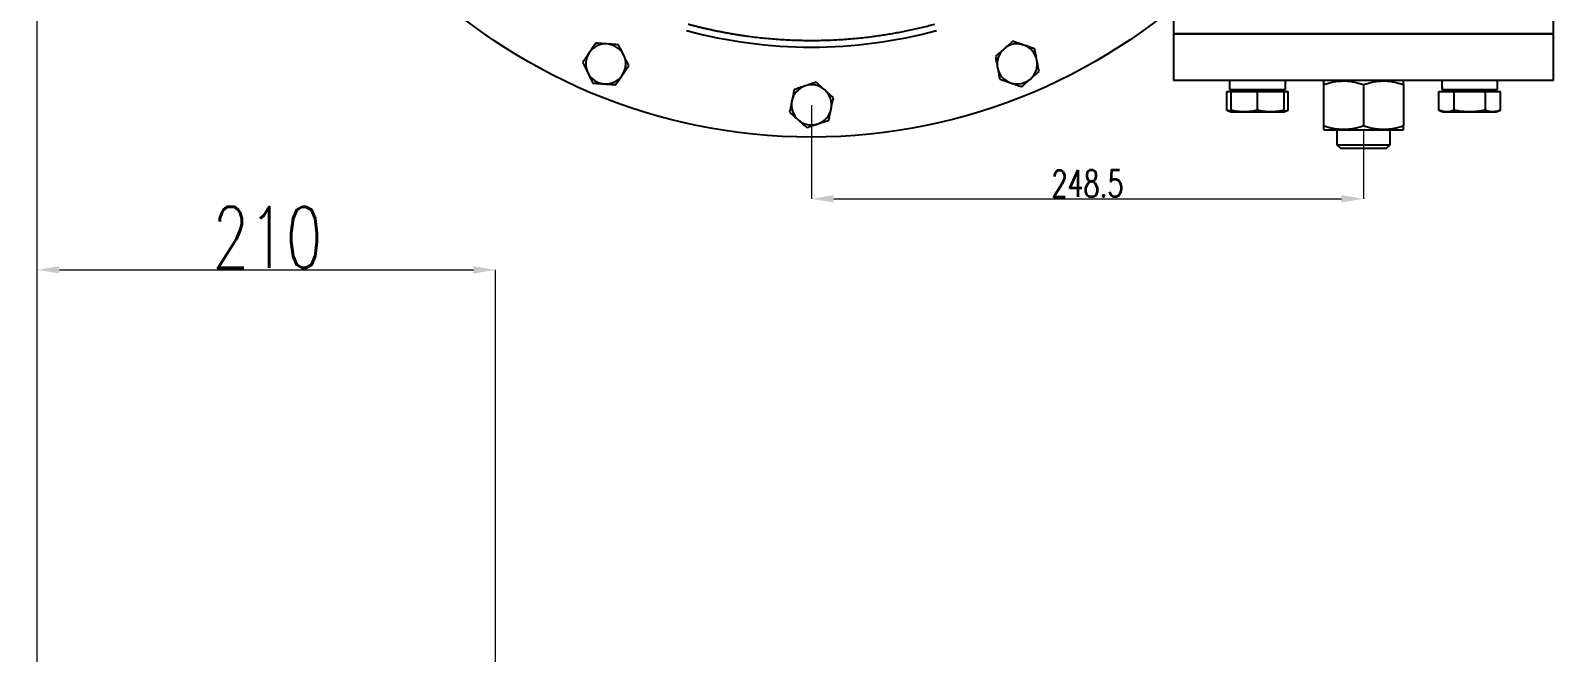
# Model space of a CAD drawing. Header units: millimetres. Extents: x 1756 to 4801, y 514 to 2668.
# Drawn here: x 3434 to 4120, y 1076 to 1356 of the extents above; entities that cross this region are included whole.
import ezdxf

# ---------------------------------------------------------------- set-up
doc = ezdxf.new("R2010")
doc.units = ezdxf.units.MM
doc.layers.add('AM_5', color=3, linetype='Continuous', lineweight=25)
doc.styles.add('SLDTEXTSTYLE1', font='txt.shx', dxfattribs={"width": 0.7, "bigfont": 'gbcbig.shx'})
doc.dimstyles.new('SLDDIMSTYLE12$0', dxfattribs={"dimtxt": 12, "dimasz": 10, "dimexe": 0, "dimexo": 0.0625, "dimgap": 0.875, "dimtad": 1, "dimdec": 1, "dimlfac": 1.8, "dimrnd": 1e-09, "dimzin": 12, "dimdsep": 46, "dimtxsty": 'SLDTEXTSTYLE1', "dimcen": 0.09, "dimdle": 8.16, "dimclrd": 3, "dimclre": 3, "dimadec": 0, "dimazin": 3, "dimtfac": 1, "dimtdec": 1, "dimtofl": 0, "dimtmove": 0, "dimatfit": 3, "dimfxl": 0, "dimfrac": 2, "dimtolj": 1, "dimlwd": 5, "dimlwe": 5, "dimarcsym": 0})
doc.dimstyles.new('SLDDIMSTYLE12$3', dxfattribs={"dimtxt": 12, "dimasz": 10, "dimexe": 0, "dimexo": 0.0625, "dimgap": 0.875, "dimtad": 1, "dimdec": 1, "dimlfac": 1.8, "dimrnd": 1e-09, "dimzin": 12, "dimdsep": 46, "dimtxsty": 'SLDTEXTSTYLE1', "dimcen": 0.09, "dimdle": 8.16, "dimclrd": 3, "dimclre": 3, "dimadec": 0, "dimazin": 3, "dimtfac": 1, "dimtdec": 1, "dimtofl": 0, "dimtmove": 0, "dimatfit": 3, "dimfxl": 0, "dimfrac": 2, "dimtolj": 1, "dimlwd": 5, "dimlwe": 5, "dimarcsym": 0})

# ---------------------------------------------------------------- blocks, each defined once
blk = doc.blocks.new('*D61')
at = {"layer": 'AM_5', "color": 3, "lineweight": 5, "transparency": 16777216}
blk.add_line((3785.98, 1322.29), (3785.98, 1280.13), dxfattribs=at)
at = {"layer": 'AM_5', "color": 3, "linetype": 'Continuous', "lineweight": 5, "transparency": 16777216}
for p, q in [((4034.48, 1310.99), (4034.48, 1280.13)), ((3795.98, 1280.13), (4024.48, 1280.13))]:
    blk.add_line(p, q, dxfattribs=at)
at = {"layer": 'AM_5', "color": 3, "transparency": 16777216}
for points in [[(3795.98, 1281.79), (3795.98, 1278.46), (3785.98, 1280.13)], [(4024.48, 1281.79), (4024.48, 1278.46), (4034.48, 1280.13)]]:
    blk.add_solid(points, dxfattribs=at)
at = {"layer": 'Defpoints', "color": 0, "transparency": 16777216}
for p in [(3785.98, 1322.35), (4034.48, 1311.05), (4034.48, 1280.13)]:
    blk.add_point(p, dxfattribs=at)
at = {"layer": 'AM_5', "color": 0, "transparency": 16777216, "insert": (3910.23, 1287), "char_height": 12, "attachment_point": 5, "style": 'SLDTEXTSTYLE1'}
blk.add_mtext('\\A1;248.5', dxfattribs=at)
blk = doc.blocks.new('*D62')
at = {"layer": 'AM_5', "color": 3, "linetype": 'Continuous', "lineweight": 5, "transparency": 16777216}
blk.add_line((3626.51, 1848.58), (3655.58, 1796.77), dxfattribs=at)
at = {"layer": 'AM_5', "color": 3, "lineweight": 5, "transparency": 16777216}
for p, q in [((3785.89, 1564.35), (3786.07, 1564.35)), ((3785.98, 1564.26), (3785.98, 1564.44))]:
    blk.add_line(p, q, dxfattribs=at)
at = {"layer": 'AM_5', "color": 3, "transparency": 16777216}
blk.add_solid([(3657.03, 1797.59), (3654.13, 1795.96), (3660.47, 1788.05)], dxfattribs=at)
at = {"layer": 'Defpoints', "color": 0, "transparency": 16777216}
for p in [(3660.47, 1788.05), (3911.48, 1340.66)]:
    blk.add_point(p, dxfattribs=at)
at = {"layer": 'AM_5', "color": 0, "transparency": 16777216, "insert": (3639.79, 1838.97), "char_height": 12, "attachment_point": 5, "rotation": 299.29436, "style": 'SLDTEXTSTYLE1'}
blk.add_mtext('\\A1;∅513', dxfattribs=at)
blk = doc.blocks.new('*D51')
at = {"layer": 'AM_5', "color": 3, "lineweight": 5, "transparency": 16777216}
blk.add_line((3027.2, 1086.58), (3027.2, 1525.62), dxfattribs=at)
at = {"layer": 'AM_5', "color": 3, "linetype": 'Continuous', "lineweight": 5, "transparency": 16777216}
for p, q in [((3037.2, 1525.62), (3427.5, 1525.62)), ((3437.5, 1050.85), (3437.5, 1525.62))]:
    blk.add_line(p, q, dxfattribs=at)
at = {"layer": 'AM_5', "color": 3, "transparency": 16777216}
for points in [[(3037.2, 1527.29), (3037.2, 1523.96), (3027.2, 1525.62)], [(3427.5, 1527.29), (3427.5, 1523.96), (3437.5, 1525.62)]]:
    blk.add_solid(points, dxfattribs=at)
at = {"layer": 'Defpoints', "color": 0, "transparency": 16777216}
for p in [(3437.5, 1525.62), (3027.2, 1086.52), (3437.5, 1050.79)]:
    blk.add_point(p, dxfattribs=at)
at = {"layer": 'AM_5', "color": 0, "transparency": 16777216, "insert": (3232.35, 1540.21), "char_height": 12, "attachment_point": 5, "style": 'SLDTEXTSTYLE1'}
blk.add_mtext('\\A1;{\\H2.28571x;410}', dxfattribs=at)
blk = doc.blocks.new('*D71')
at = {"layer": 'AM_5', "color": 3, "lineweight": 5, "transparency": 16777216}
blk.add_line((3437.5, 1050.85), (3437.5, 1248.19), dxfattribs=at)
at = {"layer": 'AM_5', "color": 3, "linetype": 'Continuous', "lineweight": 5, "transparency": 16777216}
for p, q in [((3447.5, 1248.19), (3633.83, 1248.19)), ((3643.83, 1000.85), (3643.83, 1248.19))]:
    blk.add_line(p, q, dxfattribs=at)
at = {"layer": 'AM_5', "color": 3, "transparency": 16777216}
for points in [[(3447.5, 1249.85), (3447.5, 1246.52), (3437.5, 1248.19)], [(3633.83, 1249.85), (3633.83, 1246.52), (3643.83, 1248.19)]]:
    blk.add_solid(points, dxfattribs=at)
at = {"layer": 'Defpoints', "color": 0, "transparency": 16777216}
for p in [(3643.83, 1248.19), (3437.5, 1050.79), (3643.83, 1000.79)]:
    blk.add_point(p, dxfattribs=at)
at = {"layer": 'AM_5', "color": 0, "transparency": 16777216, "insert": (3541.12, 1262.78), "char_height": 12, "attachment_point": 5, "style": 'SLDTEXTSTYLE1'}
blk.add_mtext('\\A1;{\\H2.28571x;210}', dxfattribs=at)

msp = doc.modelspace()

# ---------------------------------------------------------------- linework, layer by layer
at = {"color": 7, "linetype": 'Continuous', "lineweight": 25}
for p, q in [((4119.978, 1354.354), (4119.978, 1774.354)), ((3948.978, 1366.305), (3948.978, 1354.354)), ((3948.978, 1354.354), (3948.978, 1333.354)), ((3948.978, 1354.354), (4034.478, 1354.354)), ((4119.978, 1354.354), (3948.978, 1354.354)), ((4034.478, 1354.354), (4119.978, 1354.354)), ((4119.978, 1333.354), (4119.978, 1354.354)), ((4119.978, 1333.354), (3948.978, 1333.354)), ((3974.198, 1333.354), (3974.198, 1329.254)), ((3999.298, 1329.254), (3999.298, 1333.354)), ((4016.853, 1333.354), (4016.478, 1333.137)), ((4016.478, 1331.53), (4016.478, 1312.878)), ((4034.478, 1331.53), (4034.478, 1312.878)), ((4052.478, 1333.137), (4052.103, 1333.354)), ((4052.478, 1331.53), (4052.478, 1312.878)), ((4069.658, 1333.354), (4069.658, 1329.254)), ((4094.758, 1329.254), (4094.758, 1333.354)), ((3972.892, 1319.929), (3972.892, 1328.454)), ((3972.892, 1328.454), (3974.748, 1328.454)), ((3974.198, 1329.254), (3999.298, 1329.254)), ((3974.748, 1328.454), (3974.748, 1319.929)), ((3974.748, 1328.454), (3986.748, 1328.454)), ((3975.748, 1329.254), (3974.948, 1328.454)), ((3986.748, 1319.929), (3986.748, 1328.454)), ((3986.748, 1328.454), (3998.748, 1328.454)), ((3998.548, 1328.454), (3997.748, 1329.254)), ((3998.748, 1328.454), (4000.605, 1328.454)), ((3998.748, 1319.929), (3998.748, 1328.454)), ((4000.605, 1319.929), (4000.605, 1328.454)), ((4068.351, 1319.929), (4068.351, 1328.454)), ((4068.351, 1328.454), (4075.279, 1328.454)), ((4069.658, 1329.254), (4069.883, 1329.254)), ((4069.883, 1329.254), (4094.758, 1329.254)), ((4071.208, 1329.254), (4070.408, 1328.454)), ((4075.279, 1319.929), (4075.279, 1328.454)), ((4075.279, 1328.454), (4089.136, 1328.454)), ((4089.136, 1328.454), (4089.136, 1319.929)), ((4089.136, 1328.454), (4096.064, 1328.454)), ((4094.008, 1328.454), (4093.208, 1329.254)), ((4096.064, 1319.929), (4096.064, 1328.454)), ((3972.892, 1319.929), (3974.748, 1319.254)), ((3974.748, 1319.254), (3980.748, 1319.254)), ((3980.748, 1319.254), (3992.748, 1319.254)), ((3992.748, 1319.254), (3998.748, 1319.254)), ((3998.748, 1319.254), (4000.605, 1319.929)), ((4068.351, 1319.929), (4070.208, 1319.254)), ((4070.208, 1319.254), (4071.815, 1319.254)), ((4071.815, 1319.254), (4082.208, 1319.254)), ((4082.208, 1319.254), (4092.6, 1319.254)), ((4092.6, 1319.254), (4094.208, 1319.254)), ((4094.208, 1319.254), (4096.064, 1319.929)), ((4016.478, 1311.27), (4016.853, 1311.054)), ((4052.103, 1311.054), (4016.853, 1311.054)), ((4022.478, 1311.054), (4022.478, 1304.478)), ((4046.478, 1304.478), (4046.478, 1311.054)), ((4052.103, 1311.054), (4052.478, 1311.27)), ((4022.478, 1304.478), (4024.102, 1302.854)), ((4022.478, 1304.478), (4046.478, 1304.478)), ((4024.102, 1302.854), (4044.854, 1302.854)), ((4044.854, 1302.854), (4046.478, 1304.478))]:
    msp.add_line(p, q, dxfattribs=at)
msp.add_circle((3785.978, 1564.354), 256.5, dxfattribs=at)
for centre, radius, start, end in [((3785.978, 1564.354), 216, 254.887048, 285.112952), ((3693.369, 1340.775), 9, 145.966402, 205.966402), ((3693.369, 1340.775), 9, 85.966402, 145.966402), ((3693.369, 1340.775), 9, 25.966402, 85.966402), ((3693.369, 1340.775), 9, 325.966402, 25.966402), ((3878.587, 1340.775), 9, 130.966402, 190.966402), ((3878.587, 1340.775), 9, 70.966402, 130.966402), ((3878.587, 1340.775), 9, 10.966402, 70.966402), ((3693.369, 1340.775), 9, 205.966402, 265.966402), ((3878.587, 1340.775), 9, 190.966402, 250.966402), ((3878.587, 1340.775), 9, 310.966402, 10.966402), ((3693.369, 1340.775), 9, 265.966402, 325.966402), ((3785.978, 1322.354), 9, 108.466402, 168.466402), ((3785.978, 1322.354), 9, 48.466402, 108.466402), ((3878.587, 1340.775), 9, 250.966402, 310.966402), ((3785.978, 1322.354), 9, 168.466402, 228.466402), ((3785.978, 1322.354), 9, 348.466402, 48.466402), ((3785.978, 1322.354), 9, 288.466402, 348.466402), ((3785.978, 1322.354), 9, 228.466402, 288.466402)]:
    msp.add_arc(centre, radius, start, end, dxfattribs=at)
for centre, start_param, end_param in [((4082.208, 1333.354), 1.5707963, 1.7605494), ((4082.208, 1329.254), 1.4763478, 1.5707963)]:
    msp.add_ellipse(centre, major_axis=(0, 21.737), ratio=0.5773503, start_param=start_param, end_param=end_param, dxfattribs=at)
for points, knots in [([(3730.444, 1358.721), (3730.919, 1358.593), (3731.867, 1358.339), (3733.294, 1357.97), (3734.722, 1357.611), (3736.152, 1357.261), (3737.584, 1356.922), (3739.019, 1356.593), (3740.455, 1356.273), (3741.893, 1355.964), (3743.333, 1355.664), (3744.776, 1355.375), (3746.22, 1355.095), (3747.666, 1354.825), (3749.114, 1354.566), (3750.565, 1354.316), (3752.017, 1354.077), (3753.471, 1353.847), (3754.927, 1353.627), (3756.386, 1353.418), (3759.69, 1352.966), (3764.849, 1352.365), (3771.878, 1351.781), (3778.923, 1351.431), (3785.978, 1351.315), (3793.033, 1351.431), (3800.077, 1351.781), (3807.106, 1352.365), (3812.705, 1353.017), (3816.883, 1353.601), (3819.648, 1354.025), (3822.407, 1354.485), (3825.158, 1354.982), (3827.902, 1355.514), (3830.639, 1356.082), (3833.369, 1356.686), (3836.091, 1357.327), (3838.807, 1358.001), (3840.61, 1358.481), (3841.512, 1358.721)], [0, 0, 0, 0, 0.0131165, 0.0262276, 0.0393341, 0.0524366, 0.0655356, 0.0786319, 0.0917259, 0.1048185, 0.1179101, 0.1310014, 0.1440931, 0.1571857, 0.17028, 0.1833764, 0.1964757, 0.2095785, 0.2226854, 0.235797, 0.2489139, 0.3117183, 0.3744549, 0.4371927, 0.5000006, 0.562805, 0.6255416, 0.6882794, 0.7510874, 0.776004, 0.8009035, 0.8257902, 0.8506685, 0.8755425, 0.9004166, 0.9252951, 0.9501823, 0.9750825, 1, 1, 1, 1]), ([(3876.61, 1350.977), (3875.962, 1350.414), (3875.311, 1349.849), (3874.004, 1348.714), (3873.347, 1348.144), (3872.687, 1347.571)], [0, 0, 0, 0, 0.5, 0.5, 1, 1, 1, 1]), ([(3881.522, 1349.283), (3880.696, 1349.568), (3879.874, 1349.852), (3878.237, 1350.416), (3877.422, 1350.697), (3876.61, 1350.977)], [0, 0, 0, 0, 0.5, 0.5, 1, 1, 1, 1]), ([(3685.91, 1345.812), (3685.421, 1345.088), (3684.934, 1344.367), (3683.965, 1342.932), (3683.483, 1342.218), (3683.002, 1341.506)], [0, 0, 0, 0, 0.5, 0.5, 1, 1, 1, 1]), ([(3688.818, 1350.118), (3688.338, 1349.406), (3687.855, 1348.692), (3686.886, 1347.257), (3686.399, 1346.537), (3685.91, 1345.812)], [0, 0, 0, 0, 0.5, 0.5, 1, 1, 1, 1]), ([(3694.002, 1349.753), (3693.13, 1349.814), (3692.262, 1349.875), (3690.535, 1349.997), (3689.675, 1350.058), (3688.818, 1350.118)], [0, 0, 0, 0, 0.5, 0.5, 1, 1, 1, 1]), ([(3699.185, 1349.387), (3698.328, 1349.448), (3697.468, 1349.508), (3695.741, 1349.63), (3694.874, 1349.691), (3694.002, 1349.753)], [0, 0, 0, 0, 0.5, 0.5, 1, 1, 1, 1]), ([(3701.46, 1344.715), (3701.077, 1345.502), (3700.696, 1346.283), (3699.938, 1347.84), (3699.561, 1348.615), (3699.185, 1349.387)], [0, 0, 0, 0, 0.5, 0.5, 1, 1, 1, 1]), ([(3703.735, 1340.044), (3703.359, 1340.816), (3702.982, 1341.591), (3702.224, 1343.148), (3701.843, 1343.929), (3701.46, 1344.715)], [0, 0, 0, 0, 0.5, 0.5, 1, 1, 1, 1]), ([(3872.687, 1347.571), (3872.027, 1346.998), (3871.37, 1346.427), (3870.063, 1345.292), (3869.412, 1344.727), (3868.763, 1344.164)], [0, 0, 0, 0, 0.5, 0.5, 1, 1, 1, 1]), ([(3868.763, 1344.164), (3868.927, 1343.321), (3869.091, 1342.475), (3869.42, 1340.775), (3869.585, 1339.921), (3869.752, 1339.063)], [0, 0, 0, 0, 0.5, 0.5, 1, 1, 1, 1]), ([(3886.435, 1347.588), (3885.622, 1347.868), (3884.808, 1348.149), (3883.171, 1348.714), (3882.349, 1348.998), (3881.522, 1349.283)], [0, 0, 0, 0, 0.5, 0.5, 1, 1, 1, 1]), ([(3887.423, 1342.487), (3887.257, 1343.345), (3887.091, 1344.199), (3886.762, 1345.899), (3886.598, 1346.745), (3886.435, 1347.588)], [0, 0, 0, 0, 0.5, 0.5, 1, 1, 1, 1]), ([(3683.002, 1341.506), (3683.378, 1340.734), (3683.755, 1339.959), (3684.514, 1338.402), (3684.894, 1337.62), (3685.277, 1336.834)], [0, 0, 0, 0, 0.5, 0.5, 1, 1, 1, 1]), ([(3685.277, 1336.834), (3685.66, 1336.048), (3686.041, 1335.266), (3686.799, 1333.71), (3687.176, 1332.935), (3687.552, 1332.163)], [0, 0, 0, 0, 0.5, 0.5, 1, 1, 1, 1]), ([(3700.827, 1335.738), (3701.316, 1336.462), (3701.803, 1337.183), (3702.772, 1338.618), (3703.254, 1339.332), (3703.735, 1340.044)], [0, 0, 0, 0, 0.5, 0.5, 1, 1, 1, 1]), ([(3869.752, 1339.063), (3869.918, 1338.205), (3870.083, 1337.351), (3870.413, 1335.651), (3870.577, 1334.805), (3870.74, 1333.962)], [0, 0, 0, 0, 0.5, 0.5, 1, 1, 1, 1]), ([(3884.488, 1333.979), (3885.148, 1334.552), (3885.805, 1335.122), (3887.112, 1336.258), (3887.763, 1336.823), (3888.411, 1337.386)], [0, 0, 0, 0, 0.5, 0.5, 1, 1, 1, 1]), ([(3888.411, 1337.386), (3888.248, 1338.229), (3888.084, 1339.075), (3887.755, 1340.775), (3887.589, 1341.629), (3887.423, 1342.487)], [0, 0, 0, 0, 0.5, 0.5, 1, 1, 1, 1]), ([(3687.552, 1332.163), (3688.409, 1332.102), (3689.269, 1332.042), (3690.996, 1331.92), (3691.863, 1331.859), (3692.735, 1331.797)], [0, 0, 0, 0, 0.5, 0.5, 1, 1, 1, 1]), ([(3692.735, 1331.797), (3693.608, 1331.736), (3694.475, 1331.675), (3696.202, 1331.553), (3697.062, 1331.492), (3697.919, 1331.432)], [0, 0, 0, 0, 0.5, 0.5, 1, 1, 1, 1]), ([(3697.919, 1331.432), (3698.4, 1332.144), (3698.882, 1332.858), (3699.851, 1334.293), (3700.338, 1335.013), (3700.827, 1335.738)], [0, 0, 0, 0, 0.5, 0.5, 1, 1, 1, 1]), ([(3783.127, 1330.89), (3782.298, 1330.613), (3781.473, 1330.338), (3779.831, 1329.79), (3779.013, 1329.517), (3778.199, 1329.244)], [0, 0, 0, 0, 0.5, 0.5, 1, 1, 1, 1]), ([(3788.056, 1332.536), (3787.241, 1332.264), (3786.424, 1331.991), (3784.781, 1331.443), (3783.956, 1331.167), (3783.127, 1330.89)], [0, 0, 0, 0, 0.5, 0.5, 1, 1, 1, 1]), ([(3791.945, 1329.091), (3791.291, 1329.671), (3790.64, 1330.247), (3789.344, 1331.395), (3788.699, 1331.967), (3788.056, 1332.536)], [0, 0, 0, 0, 0.5, 0.5, 1, 1, 1, 1]), ([(3870.74, 1333.962), (3871.552, 1333.681), (3872.367, 1333.4), (3874.004, 1332.836), (3874.826, 1332.552), (3875.652, 1332.267)], [0, 0, 0, 0, 0.5, 0.5, 1, 1, 1, 1]), ([(3875.652, 1332.267), (3876.479, 1331.982), (3877.301, 1331.698), (3878.938, 1331.134), (3879.752, 1330.853), (3880.564, 1330.572)], [0, 0, 0, 0, 0.5, 0.5, 1, 1, 1, 1]), ([(3880.564, 1330.572), (3881.213, 1331.136), (3881.864, 1331.701), (3883.171, 1332.836), (3883.828, 1333.406), (3884.488, 1333.979)], [0, 0, 0, 0, 0.5, 0.5, 1, 1, 1, 1]), ([(4016.478, 1333.08), (4016.478, 1333.098), (4016.478, 1333.24), (4016.478, 1332.723), (4016.478, 1331.93), (4016.478, 1331.53)], [0, 0, 0, 0, 0.0697231, 0.5305997, 1, 1, 1, 1]), ([(4016.478, 1331.53), (4017.947, 1332.019), (4019.428, 1332.423), (4022.419, 1332.982), (4023.93, 1333.136), (4025.843, 1333.138), (4026.228, 1333.128), (4026.993, 1333.091), (4027.375, 1333.064), (4028.515, 1332.954), (4029.271, 1332.845), (4031.523, 1332.425), (4033.007, 1332.02), (4034.478, 1331.53)], [0, 0, 0, 0, 0.25, 0.25, 0.5, 0.5, 0.5625, 0.5625, 0.625, 0.625, 0.75, 0.75, 1, 1, 1, 1]), ([(4034.478, 1331.53), (4035.947, 1332.019), (4037.428, 1332.423), (4040.419, 1332.982), (4041.93, 1333.136), (4043.843, 1333.138), (4044.228, 1333.128), (4044.993, 1333.091), (4045.375, 1333.064), (4046.515, 1332.954), (4047.271, 1332.845), (4049.523, 1332.425), (4051.007, 1332.02), (4052.478, 1331.53)], [0, 0, 0, 0, 0.25, 0.25, 0.5, 0.5, 0.5625, 0.5625, 0.625, 0.625, 0.75, 0.75, 1, 1, 1, 1]), ([(4052.478, 1331.53), (4052.478, 1332.012), (4052.478, 1332.924), (4052.478, 1333.03), (4052.478, 1333.08)], [0, 0, 0, 0, 0.5291087, 1, 1, 1, 1]), ([(3777.16, 1324.153), (3776.985, 1323.297), (3776.811, 1322.445), (3776.465, 1320.748), (3776.292, 1319.904), (3776.121, 1319.062)], [0, 0, 0, 0, 0.5, 0.5, 1, 1, 1, 1]), ([(3778.199, 1329.244), (3778.027, 1328.403), (3777.855, 1327.558), (3777.508, 1325.862), (3777.334, 1325.01), (3777.16, 1324.153)], [0, 0, 0, 0, 0.5, 0.5, 1, 1, 1, 1]), ([(3795.835, 1325.645), (3795.192, 1326.215), (3794.547, 1326.787), (3793.251, 1327.935), (3792.6, 1328.511), (3791.945, 1329.091)], [0, 0, 0, 0, 0.5, 0.5, 1, 1, 1, 1]), ([(3794.796, 1320.554), (3794.971, 1321.411), (3795.145, 1322.263), (3795.491, 1323.959), (3795.663, 1324.804), (3795.835, 1325.645)], [0, 0, 0, 0, 0.5, 0.5, 1, 1, 1, 1]), ([(3776.121, 1319.062), (3776.764, 1318.492), (3777.409, 1317.921), (3778.705, 1316.773), (3779.356, 1316.196), (3780.01, 1315.617)], [0, 0, 0, 0, 0.5, 0.5, 1, 1, 1, 1]), ([(3793.757, 1315.463), (3793.929, 1316.305), (3794.101, 1317.149), (3794.448, 1318.846), (3794.621, 1319.698), (3794.796, 1320.554)], [0, 0, 0, 0, 0.5, 0.5, 1, 1, 1, 1]), ([(3974.748, 1319.419), (3974.707, 1319.423), (3974.083, 1319.484), (3973.467, 1319.714), (3972.892, 1319.929)], [0, 0, 0, 0, 0.06643458, 1, 1, 1, 1]), ([(3980.748, 1319.254), (3979.739, 1319.254), (3978.735, 1319.317), (3976.735, 1319.551), (3975.74, 1319.721), (3974.748, 1319.929)], [0, 0, 0, 0, 0.5, 0.5, 1, 1, 1, 1]), ([(3974.748, 1319.929), (3974.748, 1319.721), (3974.748, 1319.551), (3974.748, 1319.317), (3974.748, 1319.254), (3974.748, 1319.254)], [0, 0, 0, 0, 0.5, 0.5, 1, 1, 1, 1]), ([(3986.748, 1319.929), (3985.756, 1319.721), (3984.761, 1319.551), (3982.762, 1319.317), (3981.758, 1319.254), (3980.748, 1319.254)], [0, 0, 0, 0, 0.5, 0.5, 1, 1, 1, 1]), ([(3992.748, 1319.254), (3991.739, 1319.254), (3990.735, 1319.317), (3988.735, 1319.551), (3987.74, 1319.721), (3986.748, 1319.929)], [0, 0, 0, 0, 0.5, 0.5, 1, 1, 1, 1]), ([(3998.748, 1319.929), (3997.756, 1319.721), (3996.761, 1319.551), (3994.762, 1319.317), (3993.758, 1319.254), (3992.748, 1319.254)], [0, 0, 0, 0, 0.5, 0.5, 1, 1, 1, 1]), ([(4000.605, 1319.929), (4000.034, 1319.716), (3999.419, 1319.486), (3998.794, 1319.425), (3998.748, 1319.421)], [0, 0, 0, 0, 0.92594954, 1, 1, 1, 1]), ([(3998.748, 1319.254), (3998.748, 1319.254), (3998.748, 1319.317), (3998.748, 1319.551), (3998.748, 1319.721), (3998.748, 1319.929)], [0, 0, 0, 0, 0.5, 0.5, 1, 1, 1, 1]), ([(4071.815, 1319.254), (4071.233, 1319.254), (4070.653, 1319.317), (4069.498, 1319.551), (4068.924, 1319.721), (4068.351, 1319.929)], [0, 0, 0, 0, 0.5, 0.5, 1, 1, 1, 1]), ([(4075.279, 1319.929), (4074.707, 1319.721), (4074.132, 1319.551), (4072.978, 1319.317), (4072.398, 1319.254), (4071.815, 1319.254)], [0, 0, 0, 0, 0.5, 0.5, 1, 1, 1, 1]), ([(4082.208, 1319.254), (4081.042, 1319.254), (4079.882, 1319.317), (4077.574, 1319.551), (4076.425, 1319.721), (4075.279, 1319.929)], [0, 0, 0, 0, 0.5, 0.5, 1, 1, 1, 1]), ([(4089.136, 1319.929), (4087.99, 1319.721), (4086.841, 1319.551), (4084.533, 1319.317), (4083.373, 1319.254), (4082.208, 1319.254)], [0, 0, 0, 0, 0.5, 0.5, 1, 1, 1, 1]), ([(4092.6, 1319.254), (4092.017, 1319.254), (4091.437, 1319.317), (4090.283, 1319.551), (4089.709, 1319.721), (4089.136, 1319.929)], [0, 0, 0, 0, 0.5, 0.5, 1, 1, 1, 1]), ([(4096.064, 1319.929), (4095.491, 1319.721), (4094.917, 1319.551), (4093.763, 1319.317), (4093.183, 1319.254), (4092.6, 1319.254)], [0, 0, 0, 0, 0.5, 0.5, 1, 1, 1, 1]), ([(3780.01, 1315.617), (3780.665, 1315.037), (3781.316, 1314.46), (3782.612, 1313.312), (3783.257, 1312.741), (3783.9, 1312.171)], [0, 0, 0, 0, 0.5, 0.5, 1, 1, 1, 1]), ([(3783.9, 1312.171), (3784.715, 1312.443), (3785.532, 1312.716), (3787.175, 1313.265), (3787.999, 1313.54), (3788.829, 1313.817)], [0, 0, 0, 0, 0.5, 0.5, 1, 1, 1, 1]), ([(3788.829, 1313.817), (3789.658, 1314.094), (3790.483, 1314.37), (3792.125, 1314.918), (3792.942, 1315.191), (3793.757, 1315.463)], [0, 0, 0, 0, 0.5, 0.5, 1, 1, 1, 1]), ([(4016.478, 1312.878), (4016.478, 1312.395), (4016.478, 1311.483), (4016.478, 1311.377), (4016.478, 1311.328)], [0, 0, 0, 0, 0.5291087, 1, 1, 1, 1]), ([(4034.478, 1312.878), (4033.008, 1312.388), (4031.528, 1311.984), (4028.537, 1311.425), (4027.025, 1311.271), (4025.113, 1311.27), (4024.728, 1311.279), (4023.962, 1311.316), (4023.581, 1311.344), (4022.441, 1311.454), (4021.685, 1311.563), (4019.433, 1311.983), (4017.949, 1312.387), (4016.478, 1312.878)], [0, 0, 0, 0, 0.25, 0.25, 0.5, 0.5, 0.5625, 0.5625, 0.625, 0.625, 0.75, 0.75, 1, 1, 1, 1]), ([(4052.478, 1312.878), (4051.008, 1312.388), (4049.528, 1311.984), (4046.537, 1311.425), (4045.025, 1311.271), (4043.113, 1311.27), (4042.728, 1311.279), (4041.962, 1311.316), (4041.581, 1311.344), (4040.441, 1311.454), (4039.685, 1311.563), (4037.433, 1311.983), (4035.949, 1312.387), (4034.478, 1312.878)], [0, 0, 0, 0, 0.25, 0.25, 0.5, 0.5, 0.5625, 0.5625, 0.625, 0.625, 0.75, 0.75, 1, 1, 1, 1]), ([(4052.478, 1311.328), (4052.478, 1311.309), (4052.478, 1311.168), (4052.478, 1311.685), (4052.478, 1312.478), (4052.478, 1312.878)], [0, 0, 0, 0, 0.0697231, 0.5305997, 1, 1, 1, 1])]:
    msp.add_open_spline(points, degree=3, knots=knots, dxfattribs=at)

# ---------------------------------------------------------------- dimensions: what is measured, and where the dimension line sits
at = {"layer": 'AM_5'}
dim = msp.add_diameter_dim_2p(p1=(3911.483, 1340.656), p2=(3660.473, 1788.052), dimstyle='SLDDIMSTYLE12$3', override={"dimlfac": 1, "dimpost": ''}, dxfattribs=at)
dim.commit()
dim.dimension.update_dxf_attribs({"geometry": '*D62', "text_midpoint": (3633.793, 1835.606), "dimtype": 163})
for base, p1, p2, text, picture, middle in [((3437.504, 1525.624), (3027.201, 1086.518), (3437.504, 1050.786), '{\\H2.28571x;410}', '*D51', (3232.352, 1525.624)), ((3643.833, 1248.188), (3437.504, 1050.786), (3643.833, 1000.792), '{\\H2.28571x;210}', '*D71', (3541.124, 1248.188))]:
    dim = msp.add_linear_dim(base=base, p1=p1, p2=p2, text=text, dimstyle='SLDDIMSTYLE12$0', override={"dimlfac": 1}, dxfattribs=at)
    dim.commit()
    dim.dimension.update_dxf_attribs({"geometry": picture, "text_midpoint": middle, "dimtype": 160})
dim = msp.add_linear_dim(base=(4034.478, 1280.127), p1=(3785.978, 1322.354), p2=(4034.478, 1311.054), dimstyle='SLDDIMSTYLE12$0', override={"dimlfac": 1, "dimpost": ''}, dxfattribs=at)
dim.commit()
dim.dimension.update_dxf_attribs({"geometry": '*D61', "text_midpoint": (3910.228, 1287.002)})

doc.saveas('drawing.dxf')
